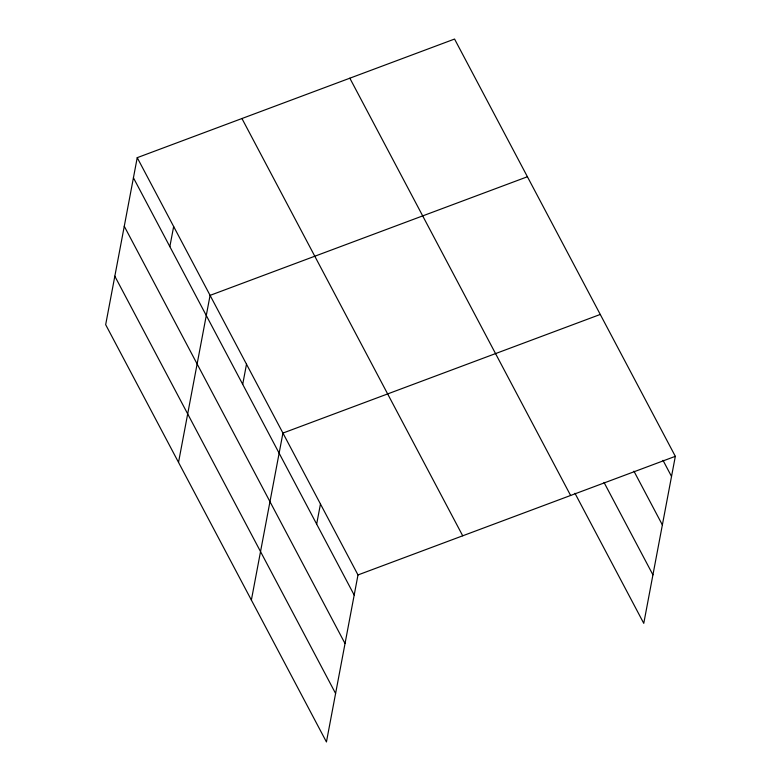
<?xml version="1.0" encoding="UTF-8"?>
<svg xmlns="http://www.w3.org/2000/svg" width="781" height="781" viewBox="0 0 781 781"><rect width="100%" height="100%" fill="white"/><g stroke="black" fill="none" stroke-linecap="round" stroke-linejoin="round"><path stroke-width="1.17" d="M137.231 157.664L105.669 324.671L326.438 741.95L357.991 574.943L137.231 157.664L454.562 39.05L675.331 456.329L643.769 623.336L574.972 493.28M169.848 246.63L173.655 226.519M178.527 462.372L210.079 295.374L527.419 176.75M242.706 384.34L246.503 364.219M251.375 600.072L282.927 433.074L600.267 314.45M316.656 524.119L320.464 504.009M357.991 574.943L675.331 456.329M663.001 460.321L671.523 476.439M633.938 471.177L662.366 524.92M604.025 482.424L652.936 574.855M349.839 78.198L570.608 495.466M241.944 118.527L462.713 535.805M133.424 177.785L354.193 595.063M124.267 226.256L345.026 643.534M114.827 276.201L335.596 693.479"/></g></svg>
